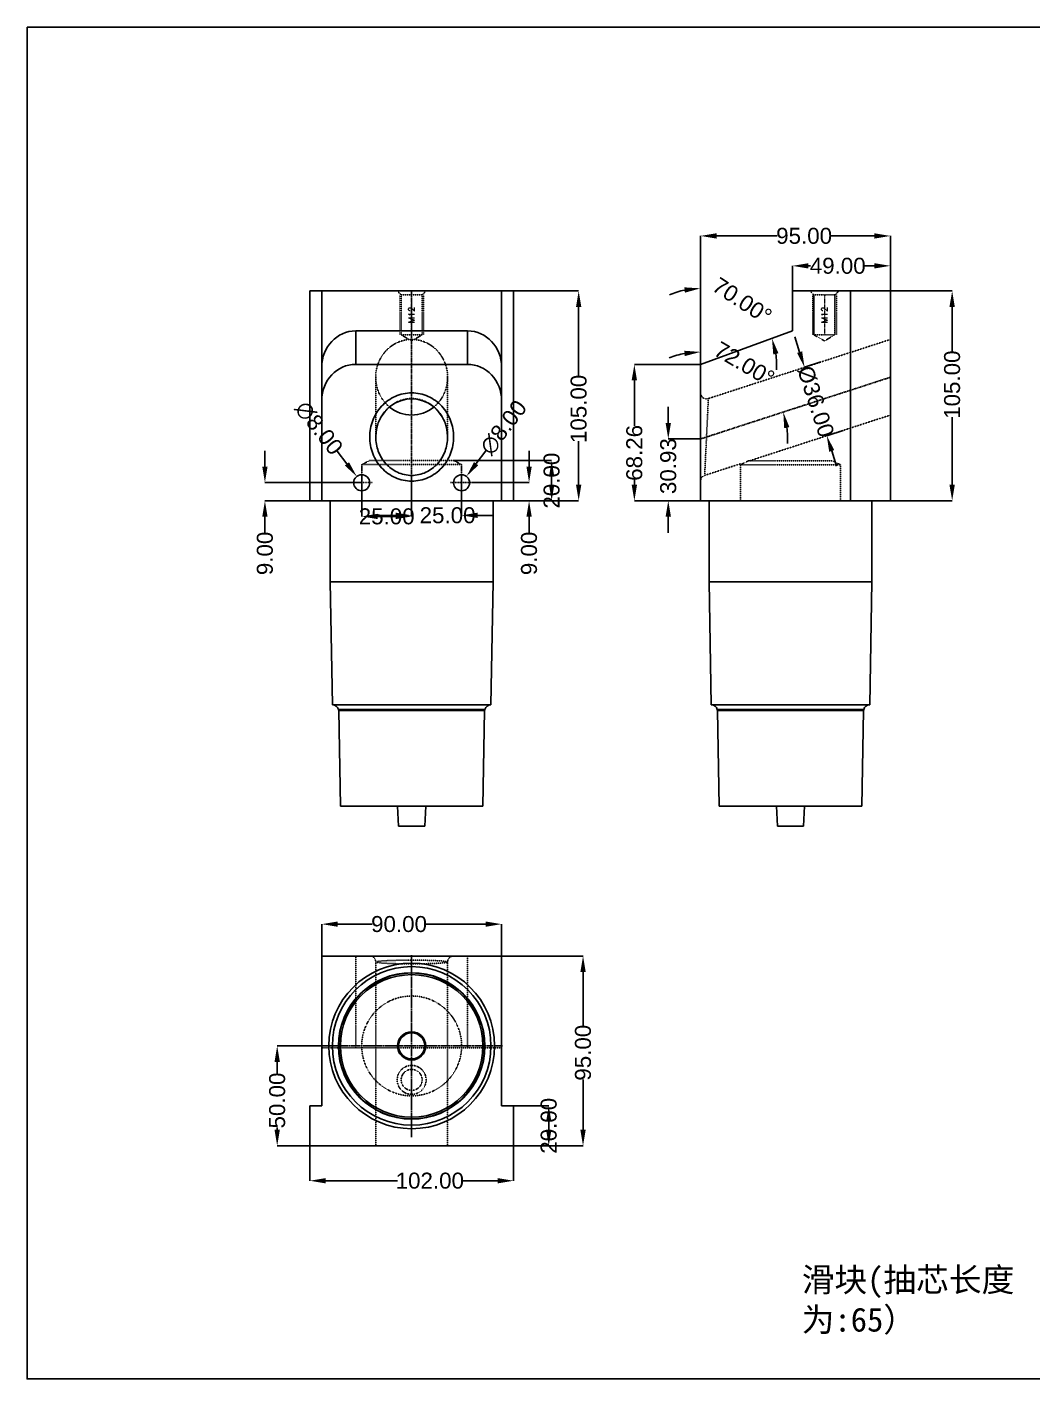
# Model space of a CAD drawing. Header units: millimetres. Extents: x 2203 to 3198, y 1512 to 2189.
# Drawn here: x 2203 to 2706, y 1512 to 2189 of the extents above; entities that cross this region are included whole.
import ezdxf
from ezdxf.enums import TextEntityAlignment as Align

# ---------------------------------------------------------------- set-up
doc = ezdxf.new("R2010")
doc.units = ezdxf.units.MM
for name, pattern in [('CENTER', [0.6, 0.375, -0.075, 0.075, -0.075]), ('DASHED', [0.2, 0.1, -0.1]), ('HIDDEN', [0.2, 0.1, -0.1])]:
    doc.linetypes.add(name, pattern=pattern)
doc.layers.add('DEFAULT_2', color=8, linetype='HIDDEN')
doc.layers.add('screw', color=33, linetype='Continuous', lineweight=13)
doc.styles.get("Standard").update_dxf_attribs({"font": 'arial.ttf'})
doc.styles.add('TXT', font='txt.shx', dxfattribs={"bigfont": 'gbcbig.shx'})
doc.dimstyles.new('11', dxfattribs={"dimtxt": 8, "dimasz": 8, "dimexe": 0, "dimexo": 0, "dimgap": 0, "dimtad": 0, "dimzin": 0, "dimdsep": 46, "dimtxsty": 'Standard', "dimcen": 0, "dimclrd": 4, "dimclre": 4, "dimclrt": 6, "dimazin": 0, "dimtfac": 1, "dimtofl": 0, "dimtmove": 0, "dimatfit": 3, "dimfxl": 0, "dimtolj": 1, "dimtzin": 0, "dimarcsym": 0})

# ---------------------------------------------------------------- blocks, each defined once
blk = doc.blocks.new('*D51')
at = {"color": 4, "lineweight": -2, "transparency": 16777216}
for p, q in [((2585.83, 2056.86), (2585.83, 2069.42)), ((2593.83, 2069.42), (2594.84, 2069.42)), ((2626.83, 2069.42), (2622.13, 2069.42)), ((2634.83, 2056.86), (2634.83, 2069.42))]:
    blk.add_line(p, q, dxfattribs=at)
at = {"color": 4, "transparency": 16777216}
for points in [[(2593.83, 2070.75), (2593.83, 2068.09), (2585.83, 2069.42)], [(2626.83, 2070.75), (2626.83, 2068.09), (2634.83, 2069.42)]]:
    blk.add_solid(points, dxfattribs=at)
at = {"layer": 'Defpoints', "color": 0, "transparency": 16777216}
for p in [(2585.83, 2069.42), (2585.83, 2056.86), (2634.83, 2056.86)]:
    blk.add_point(p, dxfattribs=at)
at = {"color": 6, "transparency": 16777216, "insert": (2608.48, 2069.42), "char_height": 8, "attachment_point": 5}
blk.add_mtext('\\A1;49.00', dxfattribs=at)
blk = doc.blocks.new('*D52')
at = {"color": 4, "lineweight": -2, "transparency": 16777216}
for p, q in [((2539.83, 2020.11), (2539.83, 2084.4)), ((2547.83, 2084.4), (2578.19, 2084.4)), ((2626.83, 2084.4), (2605.16, 2084.4)), ((2634.83, 2056.86), (2634.83, 2084.4))]:
    blk.add_line(p, q, dxfattribs=at)
at = {"color": 4, "transparency": 16777216}
for points in [[(2547.83, 2085.73), (2547.83, 2083.07), (2539.83, 2084.4)], [(2626.83, 2085.73), (2626.83, 2083.07), (2634.83, 2084.4)]]:
    blk.add_solid(points, dxfattribs=at)
at = {"layer": 'Defpoints', "color": 0, "transparency": 16777216}
for p in [(2539.83, 2084.4), (2634.83, 2056.86), (2539.83, 2020.11)]:
    blk.add_point(p, dxfattribs=at)
at = {"color": 6, "transparency": 16777216, "insert": (2591.67, 2084.4), "char_height": 8, "attachment_point": 5}
blk.add_mtext('\\A1;95.00', dxfattribs=at)
blk = doc.blocks.new('*D53')
at = {"color": 4, "lineweight": -2, "transparency": 16777216}
for p, q in [((2629.39, 2056.86), (2665.74, 2056.86)), ((2665.74, 2048.86), (2665.74, 2026.16)), ((2665.74, 1959.86), (2665.74, 1993.73)), ((2634.83, 1951.86), (2665.74, 1951.86))]:
    blk.add_line(p, q, dxfattribs=at)
at = {"color": 4, "transparency": 16777216}
for points in [[(2664.4, 2048.86), (2667.07, 2048.86), (2665.74, 2056.86)], [(2664.4, 1959.86), (2667.07, 1959.86), (2665.74, 1951.86)]]:
    blk.add_solid(points, dxfattribs=at)
at = {"layer": 'Defpoints', "color": 0, "transparency": 16777216}
for p in [(2629.39, 2056.86), (2634.83, 1951.86), (2665.74, 1951.86)]:
    blk.add_point(p, dxfattribs=at)
at = {"color": 6, "transparency": 16777216, "insert": (2665.74, 2009.95), "char_height": 8, "attachment_point": 5, "rotation": 90}
blk.add_mtext('\\A1;105.00', dxfattribs=at)
blk = doc.blocks.new('*D54')
at = {"color": 4, "lineweight": -2, "transparency": 16777216}
blk.add_line((2539.83, 2020.11), (2539.83, 2058.17), dxfattribs=at)
for start, end in [(102.06721, 114.13442), (355.86558, 7.93279)]:
    blk.add_arc((2539.83, 2020.11), 38.05, start, end, dxfattribs=at)
at = {"color": 4, "transparency": 16777216}
for points in [[(2531.74, 2058.65), (2532.02, 2056), (2539.83, 2058.17)], [(2576.23, 2025.04), (2578.82, 2025.69), (2575.59, 2033.13)]]:
    blk.add_solid(points, dxfattribs=at)
at = {"layer": 'Defpoints', "color": 0, "transparency": 16777216}
for p in [(2567.51, 2046.23), (2585.83, 2036.86), (2539.83, 2020.11), (2539.83, 2020.11), (2539.83, 1951.86)]:
    blk.add_point(p, dxfattribs=at)
at = {"color": 6, "transparency": 16777216, "insert": (2560.7, 2051.94), "char_height": 8, "attachment_point": 5, "rotation": 326.75246}
blk.add_mtext('\\A1;70.00°', dxfattribs=at)
blk = doc.blocks.new('*D55')
at = {"color": 4, "lineweight": -2, "transparency": 16777216}
blk.add_line((2539.83, 2020.11), (2539.83, 2026.33), dxfattribs=at)
for start, end in [(100.54233, 111.08466), (356.91534, 7.45767)]:
    blk.add_arc((2539.83, 1982.79), 43.54, start, end, dxfattribs=at)
at = {"color": 4, "transparency": 16777216}
for points in [[(2531.74, 2026.92), (2531.99, 2024.27), (2539.83, 2026.33)], [(2581.7, 1988.15), (2584.3, 1988.73), (2581.24, 1996.24)]]:
    blk.add_solid(points, dxfattribs=at)
at = {"layer": 'Defpoints', "color": 0, "transparency": 16777216}
for p in [(2539.83, 2020.11), (2572.19, 2011.92), (2634.83, 2013.66), (2539.83, 1982.79), (2539.83, 1951.86)]:
    blk.add_point(p, dxfattribs=at)
at = {"color": 6, "transparency": 16777216, "insert": (2561.79, 2020.38), "char_height": 8, "attachment_point": 5, "rotation": 329.71153}
blk.add_mtext('\\A1;72.00°', dxfattribs=at)
blk = doc.blocks.new('*D56')
at = {"color": 4, "lineweight": -2, "transparency": 16777216}
for p, q in [((2589.41, 2026.23), (2586.94, 2033.84)), ((2600.1, 2021.3), (2591.88, 2018.63)), ((2611.22, 1987.06), (2603.01, 1984.39)), ((2605.48, 1976.78), (2607.95, 1969.17))]:
    blk.add_line(p, q, dxfattribs=at)
at = {"color": 4, "transparency": 16777216}
for points in [[(2590.68, 2026.65), (2588.14, 2025.82), (2591.88, 2018.63)], [(2606.75, 1977.19), (2604.21, 1976.37), (2603.01, 1984.39)]]:
    blk.add_solid(points, dxfattribs=at)
at = {"layer": 'Defpoints', "color": 0, "transparency": 16777216}
for p in [(2600.1, 2021.3), (2603.01, 1984.39), (2611.22, 1987.06)]:
    blk.add_point(p, dxfattribs=at)
at = {"color": 6, "transparency": 16777216, "insert": (2597.44, 2001.51), "char_height": 8, "attachment_point": 5, "rotation": 288}
blk.add_mtext('\\A1;%%c36.00', dxfattribs=at)
blk = doc.blocks.new('*D39')
at = {"color": 4, "lineweight": -2, "transparency": 16777216}
for p, q in [((2523.7, 1990.79), (2523.7, 1998.79)), ((2539.83, 1982.79), (2523.7, 1982.79)), ((2539.83, 1951.86), (2523.7, 1951.86)), ((2523.7, 1943.86), (2523.7, 1935.86))]:
    blk.add_line(p, q, dxfattribs=at)
at = {"color": 4, "transparency": 16777216}
for points in [[(2522.36, 1990.79), (2525.03, 1990.79), (2523.7, 1982.79)], [(2522.36, 1943.86), (2525.03, 1943.86), (2523.7, 1951.86)]]:
    blk.add_solid(points, dxfattribs=at)
at = {"layer": 'Defpoints', "color": 0, "transparency": 16777216}
for p in [(2539.83, 1982.79), (2523.7, 1951.86), (2539.83, 1951.86)]:
    blk.add_point(p, dxfattribs=at)
at = {"color": 6, "transparency": 16777216, "insert": (2523.7, 1969.17), "char_height": 8, "attachment_point": 5, "rotation": 90}
blk.add_mtext('\\A1;30.93', dxfattribs=at)
blk = doc.blocks.new('*D40')
at = {"color": 4, "lineweight": -2, "transparency": 16777216}
for p, q in [((2539.83, 2020.11), (2506.73, 2020.11)), ((2506.73, 2012.11), (2506.73, 1989.33)), ((2506.73, 1959.86), (2506.73, 1962.29)), ((2539.83, 1951.86), (2506.73, 1951.86))]:
    blk.add_line(p, q, dxfattribs=at)
at = {"color": 4, "transparency": 16777216}
for points in [[(2505.39, 2012.11), (2508.06, 2012.11), (2506.73, 2020.11)], [(2505.39, 1959.86), (2508.06, 1959.86), (2506.73, 1951.86)]]:
    blk.add_solid(points, dxfattribs=at)
at = {"layer": 'Defpoints', "color": 0, "transparency": 16777216}
for p in [(2506.73, 2020.11), (2539.83, 2020.11), (2539.83, 1951.86)]:
    blk.add_point(p, dxfattribs=at)
at = {"color": 6, "transparency": 16777216, "insert": (2506.73, 1975.81), "char_height": 8, "attachment_point": 5, "rotation": 90}
blk.add_mtext('\\A1;68.26', dxfattribs=at)
blk = doc.blocks.new('*D57')
at = {"color": 4, "lineweight": -2, "transparency": 16777216}
for p, q in [((2416.3, 1971.96), (2465.35, 1971.96)), ((2465.35, 1963.96), (2465.35, 1959.86)), ((2420.3, 1951.86), (2465.35, 1951.86))]:
    blk.add_line(p, q, dxfattribs=at)
at = {"color": 4, "transparency": 16777216}
for points in [[(2464.02, 1963.96), (2466.68, 1963.96), (2465.35, 1971.96)], [(2464.02, 1959.86), (2466.68, 1959.86), (2465.35, 1951.86)]]:
    blk.add_solid(points, dxfattribs=at)
at = {"layer": 'Defpoints', "color": 0, "transparency": 16777216}
for p in [(2416.3, 1971.96), (2420.3, 1951.86), (2465.35, 1951.86)]:
    blk.add_point(p, dxfattribs=at)
at = {"color": 6, "transparency": 16777216, "insert": (2465.35, 1961.91), "char_height": 8, "attachment_point": 5, "rotation": 90}
blk.add_mtext('\\A1;20.00', dxfattribs=at)
blk = doc.blocks.new('*D58')
at = {"color": 4, "lineweight": -2, "transparency": 16777216}
for p, q in [((2430.5, 2056.86), (2478.86, 2056.86)), ((2478.86, 2048.86), (2478.86, 2014.02)), ((2478.86, 1959.86), (2478.86, 1981.59)), ((2430.5, 1951.86), (2478.86, 1951.86))]:
    blk.add_line(p, q, dxfattribs=at)
at = {"color": 4, "transparency": 16777216}
for points in [[(2477.53, 2048.86), (2480.19, 2048.86), (2478.86, 2056.86)], [(2477.53, 1959.86), (2480.19, 1959.86), (2478.86, 1951.86)]]:
    blk.add_solid(points, dxfattribs=at)
at = {"layer": 'Defpoints', "color": 0, "transparency": 16777216}
for p in [(2430.5, 2056.86), (2430.5, 1951.86), (2478.86, 1951.86)]:
    blk.add_point(p, dxfattribs=at)
at = {"color": 6, "transparency": 16777216, "insert": (2478.86, 1997.81), "char_height": 8, "attachment_point": 5, "rotation": 90}
blk.add_mtext('\\A1;105.00', dxfattribs=at)
blk = doc.blocks.new('*D59')
at = {"color": 4, "lineweight": -2, "transparency": 16777216}
for p, q in [((2321.87, 1968.91), (2321.87, 1976.91)), ((2370.3, 1960.91), (2321.87, 1960.91)), ((2348.18, 1951.86), (2321.87, 1951.86)), ((2321.87, 1943.86), (2321.87, 1935.86))]:
    blk.add_line(p, q, dxfattribs=at)
at = {"color": 4, "transparency": 16777216}
for points in [[(2320.54, 1968.91), (2323.2, 1968.91), (2321.87, 1960.91)], [(2320.54, 1943.86), (2323.2, 1943.86), (2321.87, 1951.86)]]:
    blk.add_solid(points, dxfattribs=at)
at = {"layer": 'Defpoints', "color": 0, "transparency": 16777216}
for p in [(2370.3, 1960.91), (2321.87, 1951.86), (2348.18, 1951.86)]:
    blk.add_point(p, dxfattribs=at)
at = {"color": 6, "transparency": 16777216, "insert": (2321.87, 1925.48), "char_height": 8, "attachment_point": 5, "rotation": 90}
blk.add_mtext('\\A1;9.00', dxfattribs=at)
blk = doc.blocks.new('*D60')
at = {"color": 4, "lineweight": -2, "transparency": 16777216}
for p, q in [((2370.3, 1963.86), (2370.3, 1943.99)), ((2395.3, 1958.83), (2395.3, 1943.99)), ((2378.3, 1943.99), (2387.3, 1943.99))]:
    blk.add_line(p, q, dxfattribs=at)
at = {"color": 4, "transparency": 16777216}
for points in [[(2378.3, 1945.33), (2378.3, 1942.66), (2370.3, 1943.99)], [(2387.3, 1945.33), (2387.3, 1942.66), (2395.3, 1943.99)]]:
    blk.add_solid(points, dxfattribs=at)
at = {"layer": 'Defpoints', "color": 0, "transparency": 16777216}
for p in [(2370.3, 1963.86), (2395.3, 1958.83), (2395.3, 1943.99)]:
    blk.add_point(p, dxfattribs=at)
at = {"color": 6, "transparency": 16777216, "insert": (2382.8, 1943.99), "char_height": 8, "attachment_point": 5}
blk.add_mtext('\\A1;25.00', dxfattribs=at)
blk = doc.blocks.new('*D61')
at = {"color": 4, "lineweight": -2, "transparency": 16777216}
for p, q in [((2420.3, 1962.43), (2420.3, 1944.54)), ((2395.3, 1958.83), (2395.3, 1944.54)), ((2387.3, 1944.54), (2379.3, 1944.54)), ((2428.3, 1944.54), (2436.3, 1944.54))]:
    blk.add_line(p, q, dxfattribs=at)
at = {"color": 4, "transparency": 16777216}
for points in [[(2387.3, 1945.87), (2387.3, 1943.21), (2395.3, 1944.54)], [(2428.3, 1945.87), (2428.3, 1943.21), (2420.3, 1944.54)]]:
    blk.add_solid(points, dxfattribs=at)
at = {"layer": 'Defpoints', "color": 0, "transparency": 16777216}
for p in [(2420.3, 1962.43), (2395.3, 1958.83), (2420.3, 1944.54)]:
    blk.add_point(p, dxfattribs=at)
at = {"color": 6, "transparency": 16777216, "insert": (2413.27, 1944.54), "char_height": 8, "attachment_point": 5}
blk.add_mtext('\\A1;25.00', dxfattribs=at)
blk = doc.blocks.new('*D62')
at = {"color": 4, "lineweight": -2, "transparency": 16777216}
for p, q in [((2454.05, 1968.91), (2454.05, 1976.91)), ((2425.8, 1960.91), (2454.05, 1960.91)), ((2446.3, 1951.86), (2454.05, 1951.86)), ((2454.05, 1943.86), (2454.05, 1935.86))]:
    blk.add_line(p, q, dxfattribs=at)
at = {"color": 4, "transparency": 16777216}
for points in [[(2452.72, 1968.91), (2455.38, 1968.91), (2454.05, 1960.91)], [(2452.72, 1943.86), (2455.38, 1943.86), (2454.05, 1951.86)]]:
    blk.add_solid(points, dxfattribs=at)
at = {"layer": 'Defpoints', "color": 0, "transparency": 16777216}
for p in [(2425.8, 1960.91), (2446.3, 1951.86), (2454.05, 1951.86)]:
    blk.add_point(p, dxfattribs=at)
at = {"color": 6, "transparency": 16777216, "insert": (2454.05, 1925.48), "char_height": 8, "attachment_point": 5, "rotation": 90}
blk.add_mtext('\\A1;9.00', dxfattribs=at)
blk = doc.blocks.new('*D63')
at = {"color": 4, "lineweight": -2, "transparency": 16777216}
blk.add_line((2357.96, 1976.6), (2362.9, 1970.3), dxfattribs=at)
at = {"color": 4, "transparency": 16777216}
blk.add_solid([(2363.95, 1971.12), (2361.85, 1969.48), (2367.83, 1964)], dxfattribs=at)
at = {"layer": 'Defpoints', "color": 0, "transparency": 16777216}
for p in [(2367.83, 1964), (2372.76, 1957.71)]:
    blk.add_point(p, dxfattribs=at)
at = {"color": 6, "transparency": 16777216, "insert": (2348.88, 1988.2), "char_height": 8, "attachment_point": 5, "rotation": 308.0697}
blk.add_mtext('\\A1;∅8.00', dxfattribs=at)
blk = doc.blocks.new('*D64')
at = {"color": 4, "lineweight": -2, "transparency": 16777216}
blk.add_line((2432.4, 1976.78), (2427.56, 1970.41), dxfattribs=at)
at = {"color": 4, "transparency": 16777216}
blk.add_solid([(2426.5, 1971.21), (2428.62, 1969.6), (2422.72, 1964.04)], dxfattribs=at)
at = {"layer": 'Defpoints', "color": 0, "transparency": 16777216}
for p in [(2422.72, 1964.04), (2417.88, 1957.67)]:
    blk.add_point(p, dxfattribs=at)
at = {"color": 6, "transparency": 16777216, "insert": (2441.32, 1988.5), "char_height": 8, "attachment_point": 5, "rotation": 52.75013}
blk.add_mtext('\\A1;∅8.00', dxfattribs=at)
blk = doc.blocks.new('*D65')
at = {"color": 4, "lineweight": -2, "transparency": 16777216}
for p, q in [((2350.3, 1723.97), (2350.3, 1739.92)), ((2358.3, 1739.92), (2375.5, 1739.92)), ((2432.3, 1739.92), (2402.46, 1739.92)), ((2440.3, 1723.97), (2440.3, 1739.92))]:
    blk.add_line(p, q, dxfattribs=at)
at = {"color": 4, "transparency": 16777216}
for points in [[(2358.3, 1741.26), (2358.3, 1738.59), (2350.3, 1739.92)], [(2432.3, 1741.26), (2432.3, 1738.59), (2440.3, 1739.92)]]:
    blk.add_solid(points, dxfattribs=at)
at = {"layer": 'Defpoints', "color": 0, "transparency": 16777216}
for p in [(2350.3, 1739.92), (2350.3, 1723.97), (2440.3, 1723.97)]:
    blk.add_point(p, dxfattribs=at)
at = {"color": 6, "transparency": 16777216, "insert": (2388.98, 1739.92), "char_height": 8, "attachment_point": 5}
blk.add_mtext('\\A1;90.00', dxfattribs=at)
blk = doc.blocks.new('*D66')
at = {"color": 4, "lineweight": -2, "transparency": 16777216}
for p, q in [((2446.3, 1648.97), (2463.9, 1648.97)), ((2463.9, 1640.97), (2463.9, 1636.97)), ((2446.3, 1628.97), (2463.9, 1628.97))]:
    blk.add_line(p, q, dxfattribs=at)
at = {"color": 4, "transparency": 16777216}
for points in [[(2462.57, 1640.97), (2465.23, 1640.97), (2463.9, 1648.97)], [(2462.57, 1636.97), (2465.23, 1636.97), (2463.9, 1628.97)]]:
    blk.add_solid(points, dxfattribs=at)
at = {"layer": 'Defpoints', "color": 0, "transparency": 16777216}
for p in [(2446.3, 1648.97), (2446.3, 1628.97), (2463.9, 1628.97)]:
    blk.add_point(p, dxfattribs=at)
at = {"color": 6, "transparency": 16777216, "insert": (2463.9, 1638.97), "char_height": 8, "attachment_point": 5, "rotation": 90}
blk.add_mtext('\\A1;20.00', dxfattribs=at)
blk = doc.blocks.new('*D67')
at = {"color": 4, "lineweight": -2, "transparency": 16777216}
for p, q in [((2434.84, 1723.97), (2481.05, 1723.97)), ((2481.05, 1715.97), (2481.05, 1689.05)), ((2481.05, 1636.97), (2481.05, 1662.08)), ((2446.3, 1628.97), (2481.05, 1628.97))]:
    blk.add_line(p, q, dxfattribs=at)
at = {"color": 4, "transparency": 16777216}
for points in [[(2479.72, 1715.97), (2482.39, 1715.97), (2481.05, 1723.97)], [(2479.72, 1636.97), (2482.39, 1636.97), (2481.05, 1628.97)]]:
    blk.add_solid(points, dxfattribs=at)
at = {"layer": 'Defpoints', "color": 0, "transparency": 16777216}
for p in [(2434.84, 1723.97), (2481.05, 1723.97), (2446.3, 1628.97)]:
    blk.add_point(p, dxfattribs=at)
at = {"color": 6, "transparency": 16777216, "insert": (2481.05, 1675.56), "char_height": 8, "attachment_point": 5, "rotation": 90}
blk.add_mtext('\\A1;95.00', dxfattribs=at)
blk = doc.blocks.new('*D68')
at = {"color": 4, "lineweight": -2, "transparency": 16777216}
for p, q in [((2344.3, 1638.97), (2344.3, 1611.48)), ((2446.3, 1638.97), (2446.3, 1611.48)), ((2352.3, 1611.48), (2388.17, 1611.48)), ((2438.3, 1611.48), (2420.6, 1611.48))]:
    blk.add_line(p, q, dxfattribs=at)
at = {"color": 4, "transparency": 16777216}
for points in [[(2352.3, 1612.81), (2352.3, 1610.15), (2344.3, 1611.48)], [(2438.3, 1612.81), (2438.3, 1610.15), (2446.3, 1611.48)]]:
    blk.add_solid(points, dxfattribs=at)
at = {"layer": 'Defpoints', "color": 0, "transparency": 16777216}
for p in [(2344.3, 1638.97), (2446.3, 1638.97), (2344.3, 1611.48)]:
    blk.add_point(p, dxfattribs=at)
at = {"color": 6, "transparency": 16777216, "insert": (2404.38, 1611.48), "char_height": 8, "attachment_point": 5}
blk.add_mtext('\\A1;102.00', dxfattribs=at)
blk = doc.blocks.new('*D69')
at = {"color": 4, "lineweight": -2, "transparency": 16777216}
for p, q in [((2360.66, 1678.97), (2328.02, 1678.97)), ((2328.02, 1670.97), (2328.02, 1665.12)), ((2328.02, 1636.97), (2328.02, 1638.15)), ((2355.72, 1628.97), (2328.02, 1628.97))]:
    blk.add_line(p, q, dxfattribs=at)
at = {"color": 4, "transparency": 16777216}
for points in [[(2326.69, 1670.97), (2329.36, 1670.97), (2328.02, 1678.97)], [(2326.69, 1636.97), (2329.36, 1636.97), (2328.02, 1628.97)]]:
    blk.add_solid(points, dxfattribs=at)
at = {"layer": 'Defpoints', "color": 0, "transparency": 16777216}
for p in [(2360.66, 1678.97), (2328.02, 1628.97), (2355.72, 1628.97)]:
    blk.add_point(p, dxfattribs=at)
at = {"color": 6, "transparency": 16777216, "insert": (2328.02, 1651.63), "char_height": 8, "attachment_point": 5, "rotation": 90}
blk.add_mtext('\\A1;50.00', dxfattribs=at)

msp = doc.modelspace()

# ---------------------------------------------------------------- linework, layer by layer
at = {"color": 7, "linetype": 'Continuous'}
for p, q in [((2344.297, 1951.855), (2344.297, 2056.855)), ((2344.297, 2056.855), (2446.297, 2056.855)), ((2350.297, 1951.855), (2350.297, 2056.855)), ((2440.297, 1951.855), (2440.297, 2056.855)), ((2446.297, 1951.855), (2446.297, 2056.855)), ((2585.832, 2056.855), (2585.832, 2036.855)), ((2585.832, 2056.855), (2634.832, 2056.855)), ((2614.832, 1951.855), (2614.832, 2056.855)), ((2634.832, 1951.855), (2634.832, 2056.855)), ((2367.297, 2020.113), (2367.297, 2036.855)), ((2367.297, 2036.855), (2423.297, 2036.855)), ((2423.297, 2036.855), (2423.297, 2020.113)), ((2585.832, 2036.855), (2539.832, 2020.113)), ((2367.297, 2020.113), (2423.297, 2020.113)), ((2539.832, 1951.855), (2539.832, 2020.113)), ((2377.299, 1983.762), (2377.299, 1983.772)), ((2413.299, 1983.762), (2413.299, 1983.75)), ((2344.297, 1951.855), (2446.297, 1951.855)), ((2353.84, 1951.755), (2436.754, 1951.755)), ((2370.297, 1951.855), (2370.297, 1951.755)), ((2379.297, 1951.855), (2379.297, 1951.755)), ((2411.297, 1951.855), (2411.297, 1951.755)), ((2420.297, 1951.855), (2420.297, 1951.755)), ((2539.832, 1951.855), (2634.832, 1951.855)), ((2543.375, 1951.755), (2626.29, 1951.755)), ((2354.545, 1911.327), (2355.622, 1849.642)), ((2436.049, 1911.327), (2434.972, 1849.642)), ((2544.08, 1911.327), (2545.157, 1849.642)), ((2625.584, 1911.327), (2624.507, 1849.642)), ((2434.972, 1849.642), (2355.622, 1849.642)), ((2358.783, 1846.873), (2358.639, 1847.41)), ((2431.954, 1847.41), (2358.639, 1847.41)), ((2431.811, 1846.873), (2431.954, 1847.41)), ((2624.507, 1849.642), (2545.157, 1849.642)), ((2548.318, 1846.873), (2548.175, 1847.41)), ((2621.49, 1847.41), (2548.175, 1847.41)), ((2621.49, 1847.41), (2621.346, 1846.873)), ((2358.783, 1846.873), (2359.619, 1798.969)), ((2358.783, 1846.873), (2431.811, 1846.873)), ((2431.811, 1846.873), (2430.974, 1798.969)), ((2549.155, 1798.969), (2548.318, 1846.873)), ((2548.318, 1846.873), (2621.346, 1846.873)), ((2621.346, 1846.873), (2620.51, 1798.969)), ((2359.619, 1798.969), (2430.974, 1798.969)), ((2388.764, 1788.919), (2388.238, 1798.969)), ((2401.829, 1788.919), (2402.356, 1798.969)), ((2549.155, 1798.969), (2620.51, 1798.969)), ((2577.773, 1798.969), (2578.3, 1788.919)), ((2591.891, 1798.969), (2591.365, 1788.919)), ((2388.767, 1788.919), (2401.827, 1788.919)), ((2578.3, 1788.919), (2591.365, 1788.919)), ((2350.297, 1648.97), (2350.297, 1723.97)), ((2350.297, 1723.97), (2440.297, 1723.97)), ((2440.297, 1723.97), (2440.297, 1648.97)), ((2344.297, 1628.97), (2344.297, 1648.97)), ((2344.297, 1648.97), (2350.297, 1648.97)), ((2440.297, 1648.97), (2446.297, 1648.97)), ((2446.297, 1648.97), (2446.297, 1628.97)), ((2344.297, 1628.97), (2446.297, 1628.97))]:
    msp.add_line(p, q, dxfattribs=at)
at = {"color": 1, "linetype": 'CENTER', "ltscale": 1.306152}
msp.add_line((2395.297, 1951.855), (2395.297, 2056.855), dxfattribs=at)
at = {"color": 8, "linetype": 'DASHED', "ltscale": 0.08}
for p, q in [((2374.297, 1971.955), (2370.297, 1969.955)), ((2416.297, 1971.955), (2420.297, 1969.955)), ((2563.832, 1971.855), (2559.832, 1969.855)), ((2605.832, 1971.855), (2609.832, 1969.855))]:
    msp.add_line(p, q, dxfattribs=at)
at = {"color": 8, "linetype": 'DASHED', "ltscale": 0.6}
for p, q in [((2370.297, 1969.955), (2420.297, 1969.955)), ((2559.832, 1969.855), (2609.832, 1969.855))]:
    msp.add_line(p, q, dxfattribs=at)
at = {"color": 8, "linetype": 'CENTER', "ltscale": 0.2}
for p, q in [((2370.297, 1951.855), (2370.297, 1969.955)), ((2559.832, 1951.755), (2559.832, 1969.855))]:
    msp.add_line(p, q, dxfattribs=at)
at = {"color": 1, "linetype": 'CENTER', "ltscale": 0.310989}
for p, q in [((2370.297, 1958.355), (2370.297, 1969.355)), ((2420.297, 1958.355), (2420.297, 1969.355)), ((2364.797, 1960.905), (2375.797, 1960.905)), ((2414.797, 1960.905), (2425.797, 1960.905))]:
    msp.add_line(p, q, dxfattribs=at)
at = {"color": 8, "linetype": 'DASHED', "ltscale": 0.5}
for p, q in [((2374.297, 1971.955), (2416.297, 1971.955)), ((2563.832, 1971.855), (2605.832, 1971.855))]:
    msp.add_line(p, q, dxfattribs=at)
at = {"color": 8, "linetype": 'HIDDEN', "ltscale": 0.3}
msp.add_line((2609.832, 1951.855), (2609.832, 1969.855), dxfattribs=at)
for p, q in [((2354.547, 1951.855), (2354.547, 1911.327)), ((2436.047, 1951.855), (2436.047, 1911.327)), ((2544.082, 1951.855), (2544.082, 1911.327)), ((2625.582, 1951.855), (2625.582, 1911.327)), ((2354.545, 1911.327), (2436.049, 1911.327)), ((2544.08, 1911.327), (2625.584, 1911.327))]:
    msp.add_line(p, q)
at = {"color": 1, "linetype": 'CENTER', "ltscale": 2.578558}
for p, q in [((2395.297, 1633.367), (2395.297, 1724.573)), ((2349.694, 1678.97), (2440.9, 1678.97))]:
    msp.add_line(p, q, dxfattribs=at)
msp.add_lwpolyline([(2202.852, 2188.956), (3198.085, 2188.956), (3198.085, 1512.265), (2202.852, 1512.265)], close=True)
at = {"color": 7, "linetype": 'Continuous'}
for points in [[(2377.299, 1983.772), (2377.303, 1984.155), (2377.662, 1987.573), (2378.589, 1990.854), (2380.043, 1993.887), (2381.961, 1996.573), (2384.265, 1998.836), (2386.878, 2000.625), (2389.717, 2001.902), (2392.694, 2002.642), (2395.299, 2002.843)], [(2395.299, 2002.843), (2397.871, 2002.647), (2400.854, 2001.911), (2403.698, 2000.638), (2406.315, 1998.851), (2408.623, 1996.59), (2410.545, 1993.905), (2412.003, 1990.872), (2412.933, 1987.59), (2413.295, 1984.169), (2413.299, 1983.75)]]:
    msp.add_lwpolyline(points, dxfattribs=at)
for centre in [(2370.297, 1960.855), (2420.297, 1960.855)]:
    msp.add_circle(centre, 4)
for radius in [41.457, 39.675, 36.658, 36.514, 35.678, 7.059, 6.532]:
    msp.add_circle((2395.297, 1678.97), radius, dxfattribs=at)
at = {"color": 8, "linetype": 'HIDDEN'}
msp.add_circle((2395.297, 1678.97), 25, dxfattribs=at)
at = {"color": 7, "linetype": 'Continuous'}
for centre, start, end in [((2355.727, 1846.629), 15, 90), ((2434.867, 1846.629), 90, 165), ((2545.262, 1846.629), 15, 90), ((2624.402, 1846.629), 90, 165)]:
    msp.add_arc(centre, 3.015, start, end, dxfattribs=at)
for centre, major_axis, ratio, start_param, end_param in [((2367.297, 2018.764), (0, 18.091), 0.9396926, 0, 1.5707963), ((2423.297, 2018.764), (0, 18.091), 0.9396926, -1.5707963, 0), ((2367.297, 2002.022), (0, 18.091), 0.9396926, 0, 1.5707963), ((2423.297, 2002.022), (0, -18.091), 0.9396926, 1.5707963, 3.1415927), ((2395.299, 2013.655), (0, 18.926), 0.9510565, -3.8063187, -2.4769826)]:
    msp.add_ellipse(centre, major_axis=major_axis, ratio=ratio, start_param=start_param, end_param=end_param, dxfattribs=at)
for points, knots in [([(2395.299, 1961.682), (2393.892, 1961.682), (2391.069, 1961.982), (2387.029, 1963.306), (2383.347, 1965.431), (2380.165, 1968.25), (2377.593, 1971.633), (2375.707, 1975.441), (2374.557, 1979.531), (2374.171, 1983.763), (2374.557, 1987.994), (2375.707, 1992.085), (2377.593, 1995.892), (2380.165, 1999.274), (2383.346, 2002.093), (2387.029, 2004.219), (2391.069, 2005.543), (2393.892, 2005.843), (2395.299, 2005.843)], [0, 0, 0, 0, 0.0624721, 0.1249496, 0.1874318, 0.2499187, 0.3124174, 0.3749346, 0.4374681, 0.5000097, 0.5625467, 0.6250708, 0.6875791, 0.7500731, 0.8125595, 0.8750417, 0.9375186, 1, 1, 1, 1]), ([(2395.299, 2005.843), (2396.707, 2005.843), (2399.53, 2005.543), (2403.57, 2004.219), (2407.252, 2002.094), (2410.433, 1999.275), (2413.006, 1995.892), (2414.892, 1992.084), (2416.042, 1987.994), (2416.428, 1983.762), (2416.042, 1979.53), (2414.892, 1975.44), (2413.006, 1971.633), (2410.434, 1968.25), (2407.253, 1965.432), (2403.57, 1963.306), (2399.53, 1961.982), (2396.707, 1961.682), (2395.299, 1961.682)], [0, 0, 0, 0, 0.0624721, 0.1249496, 0.1874318, 0.2499187, 0.3124174, 0.3749346, 0.4374681, 0.5000097, 0.5625467, 0.6250708, 0.6875791, 0.7500731, 0.8125595, 0.8750417, 0.9375186, 1, 1, 1, 1]), ([(2395.299, 1964.535), (2394.083, 1964.535), (2391.641, 1964.801), (2388.156, 1965.972), (2384.993, 1967.844), (2382.273, 1970.314), (2380.085, 1973.263), (2378.488, 1976.568), (2377.517, 1980.106), (2377.299, 1982.546), (2377.299, 1983.762)], [0, 0, 0, 0, 0.1250067, 0.2500137, 0.3750107, 0.4999929, 0.6249743, 0.7499703, 0.8749817, 1, 1, 1, 1]), ([(2413.299, 1983.75), (2413.299, 1982.533), (2413.08, 1980.096), (2412.108, 1976.56), (2410.51, 1973.257), (2408.322, 1970.31), (2405.603, 1967.842), (2402.44, 1965.971), (2398.957, 1964.801), (2396.516, 1964.535), (2395.299, 1964.535)], [0, 0, 0, 0, 0.125014, 0.2500117, 0.3749948, 0.4999713, 0.6249573, 0.749959, 0.8749694, 1, 1, 1, 1])]:
    msp.add_open_spline(points, degree=3, knots=knots, dxfattribs=at)
at = {"layer": 'DEFAULT_2', "color": 8, "linetype": 'HIDDEN'}
for p, q in [((2388.049, 2056.855), (2390.049, 2054.855)), ((2390.049, 2054.855), (2390.049, 2034.886)), ((2390.049, 2054.855), (2400.549, 2054.855)), ((2402.549, 2056.855), (2400.549, 2054.855)), ((2400.549, 2054.855), (2400.549, 2034.886)), ((2596.582, 2054.855), (2594.582, 2056.855)), ((2596.582, 2034.886), (2596.582, 2054.855)), ((2607.082, 2054.855), (2596.582, 2054.855)), ((2607.082, 2054.855), (2609.082, 2056.855)), ((2607.082, 2034.886), (2607.082, 2054.855)), ((2395.299, 2031.855), (2390.049, 2034.886)), ((2390.049, 2034.886), (2400.549, 2034.886)), ((2395.299, 2031.855), (2400.549, 2034.886)), ((2634.832, 2032.581), (2543.759, 2002.99)), ((2601.832, 2031.855), (2596.582, 2034.886)), ((2607.082, 2034.886), (2596.582, 2034.886)), ((2601.832, 2031.855), (2607.082, 2034.886)), ((2377.299, 1983.762), (2377.299, 2013.655)), ((2413.299, 1983.762), (2413.299, 2013.655)), ((2541.905, 1964.535), (2543.759, 2002.99)), ((2634.832, 1994.729), (2564.435, 1971.855)), ((2420.297, 1969.955), (2420.297, 1951.855)), ((2559.832, 1970.36), (2541.905, 1964.535)), ((2355.622, 1849.642), (2355.727, 1849.644)), ((2434.972, 1849.642), (2434.867, 1849.644)), ((2545.157, 1849.642), (2545.262, 1849.644)), ((2624.507, 1849.642), (2624.402, 1849.644)), ((2367.297, 1723.97), (2367.297, 1677.97)), ((2377.299, 1720.97), (2377.299, 1628.97)), ((2413.299, 1720.97), (2413.299, 1628.97)), ((2423.297, 1677.97), (2423.297, 1723.97)), ((2350.297, 1677.97), (2440.297, 1677.97))]:
    msp.add_line(p, q, dxfattribs=at)
at = {"layer": 'DEFAULT_2', "color": 1, "linetype": 'CENTER', "ltscale": 0.955353}
msp.add_line((2634.832, 2013.655), (2539.832, 1982.788), dxfattribs=at)
at = {"layer": 'DEFAULT_2', "color": 8, "linetype": 'HIDDEN'}
for radius in [7.25, 5.25]:
    msp.add_circle((2395.299, 1661.97), radius, dxfattribs=at)
for centre, radius, start, end in [((2542.832, 2005.843), 3, 180, 288), ((2542.832, 1961.682), 3, 108, 180), ((2374.299, 1720.97), 3, 0.000185, 90), ((2395.252, 2056.751), 336.708, 269.241073, 270.008063), ((2395.311, 2062.298), 342.256, 269.998148, 270.752465), ((2416.299, 1720.97), 3, 90, 180.000185)]:
    msp.add_arc(centre, radius, start, end, dxfattribs=at)
msp.add_ellipse((2395.299, 2013.655), major_axis=(0, 18.926), ratio=0.9510565, start_param=-2.4769826, end_param=2.4768666, dxfattribs=at)
for points, knots in [([(2377.299, 1983.772), (2377.3, 1984.988), (2377.518, 1987.427), (2378.49, 1990.963), (2380.088, 1994.266), (2382.276, 1997.213), (2384.995, 1999.682), (2388.158, 2001.553), (2391.642, 2002.724), (2394.083, 2002.99), (2395.299, 2002.99)], [0, 0, 0, 0, 0.1250141, 0.2500117, 0.3749949, 0.4999714, 0.6249573, 0.749959, 0.8749694, 1, 1, 1, 1]), ([(2395.299, 2002.99), (2396.516, 2002.99), (2398.958, 2002.724), (2402.443, 2001.553), (2405.606, 1999.68), (2408.326, 1997.21), (2410.513, 1994.262), (2412.111, 1990.957), (2413.082, 1987.418), (2413.299, 1984.979), (2413.299, 1983.762)], [0, 0, 0, 0, 0.1250067, 0.2500137, 0.3750107, 0.4999929, 0.6249743, 0.7499703, 0.8749817, 1, 1, 1, 1]), ([(2395.299, 1721.897), (2394.09, 1721.897), (2391.726, 1721.885), (2388.315, 1721.831), (2385.212, 1721.745), (2382.876, 1721.646), (2381.249, 1721.552), (2380.232, 1721.48), (2379.362, 1721.404), (2378.643, 1721.325), (2378.141, 1721.253), (2377.819, 1721.192), (2377.636, 1721.15), (2377.493, 1721.108), (2377.39, 1721.065), (2377.323, 1721.025), (2377.299, 1720.986), (2377.299, 1720.97)], [0, 0, 0, 0, 0.2005902, 0.3919355, 0.5657584, 0.7154112, 0.7795967, 0.8360592, 0.8844443, 0.9244808, 0.9559769, 0.9684908, 0.9788434, 0.9870512, 0.9931636, 0.9973186, 1, 1, 1, 1]), ([(2377.299, 1720.97), (2377.299, 1720.938), (2377.355, 1720.893), (2377.436, 1720.854), (2377.54, 1720.817), (2377.669, 1720.782), (2377.9, 1720.73), (2378.258, 1720.668), (2378.773, 1720.6), (2379.678, 1720.504), (2381.07, 1720.396), (2383.035, 1720.286), (2385.359, 1720.192), (2387.985, 1720.118), (2389.83, 1720.085), (2390.792, 1720.072)], [0, 0, 0, 0, 0.006937, 0.0129218, 0.0208537, 0.0307975, 0.0427812, 0.0728989, 0.1111894, 0.1575521, 0.2737909, 0.4196677, 0.5922525, 0.7874677, 1, 1, 1, 1]), ([(2413.299, 1720.97), (2413.299, 1720.986), (2413.276, 1721.025), (2413.209, 1721.065), (2413.105, 1721.108), (2412.963, 1721.15), (2412.78, 1721.192), (2412.458, 1721.253), (2411.956, 1721.325), (2411.237, 1721.404), (2410.367, 1721.48), (2409.35, 1721.552), (2407.723, 1721.646), (2405.388, 1721.745), (2402.284, 1721.831), (2398.873, 1721.885), (2396.509, 1721.897), (2395.299, 1721.897)], [0, 0, 0, 0, 0.0026815, 0.0068353, 0.0129468, 0.0211541, 0.0315047, 0.0440159, 0.0755064, 0.1155349, 0.1639115, 0.2203666, 0.2845466, 0.4341969, 0.6080219, 0.7993706, 1, 1, 1, 1]), ([(2399.805, 1720.072), (2400.767, 1720.085), (2402.613, 1720.118), (2405.239, 1720.192), (2407.563, 1720.286), (2409.528, 1720.396), (2410.921, 1720.504), (2411.825, 1720.6), (2412.34, 1720.668), (2412.699, 1720.73), (2412.929, 1720.782), (2413.059, 1720.817), (2413.163, 1720.854), (2413.244, 1720.893), (2413.299, 1720.938), (2413.299, 1720.97)], [0, 0, 0, 0, 0.2125156, 0.4077173, 0.5802945, 0.726176, 0.8424273, 0.8887968, 0.9270929, 0.957215, 0.9692006, 0.9791448, 0.987077, 0.9930628, 1, 1, 1, 1])]:
    msp.add_open_spline(points, degree=3, knots=knots, dxfattribs=at)
at = {"layer": 'screw', "color": 92, "linetype": 'HIDDEN', "ltscale": 0.746373}
for p, q in [((2389.299, 2054.855), (2389.299, 2034.886)), ((2401.299, 2054.855), (2401.299, 2034.886)), ((2595.832, 2054.855), (2595.832, 2034.886)), ((2607.832, 2054.855), (2607.832, 2034.886))]:
    msp.add_line(p, q, dxfattribs=at)
at = {"layer": 'screw', "color": 8, "linetype": 'HIDDEN', "ltscale": 0.746373}
for p, q in [((2390.049, 2054.855), (2390.049, 2034.886)), ((2400.549, 2054.855), (2400.549, 2034.886)), ((2596.582, 2054.855), (2596.582, 2034.886)), ((2607.082, 2054.855), (2607.082, 2034.886))]:
    msp.add_line(p, q, dxfattribs=at)
at = {"layer": 'screw', "color": 1, "linetype": 'CENTER', "ltscale": 0.466483}
for p, q in [((2395.299, 2054.855), (2395.299, 2034.886)), ((2601.832, 2054.855), (2601.832, 2034.886))]:
    msp.add_line(p, q, dxfattribs=at)

# ---------------------------------------------------------------- texts
at = {"insert": (2590.466, 1567.964), "char_height": 12, "width": 130.84867, "attachment_point": 1}
msp.add_mtext('{\\fSimSun|b0|i0|c134|p2;滑块(抽芯长度为:65）}', dxfattribs=at)
at = {"layer": 'screw', "color": 6, "linetype": 'HIDDEN', "ltscale": 0.746373, "style": 'TXT'}
for p in [(2395.299, 2044.871), (2601.832, 2044.871)]:
    msp.add_text('M12', height=3, rotation=90, dxfattribs=at).set_placement(p, align=Align.MIDDLE)

# ---------------------------------------------------------------- dimensions: what is measured, and where the dimension line sits
for base, p1, p2, picture, middle in [((2539.832, 2084.4), (2634.832, 2056.855), (2539.832, 2020.113), '*D52', (2591.673, 2084.4)), ((2585.832, 2069.419), (2634.832, 2056.855), (2585.832, 2056.855), '*D51', (2608.485, 2069.419)), ((2395.297, 1943.993), (2370.297, 1963.855), (2395.297, 1958.833), '*D60', (2382.797, 1943.993)), ((2420.297, 1944.539), (2395.297, 1958.833), (2420.297, 1962.433), '*D61', (2413.268, 1944.539)), ((2350.297, 1739.922), (2440.297, 1723.97), (2350.297, 1723.97), '*D65', (2388.98, 1739.922)), ((2344.297, 1611.481), (2446.297, 1638.97), (2344.297, 1638.97), '*D68', (2404.382, 1611.481))]:
    dim = msp.add_linear_dim(base=base, p1=p1, p2=p2, dimstyle='11')
    dim.commit()
    dim.dimension.update_dxf_attribs({"geometry": picture, "text_midpoint": middle, "dimtype": 160})
for base, line1, line2, picture, middle in [((2567.512, 2046.227), ((2585.832, 2036.855), (2539.832, 2020.113)), ((2539.832, 1951.855), (2539.832, 2020.113)), '*D54', (2560.696, 2051.938)), ((2572.189, 2011.922), ((2539.832, 1951.855), (2539.832, 2020.113)), ((2634.832, 2013.655), (2539.832, 1982.788)), '*D55', (2561.792, 2020.384))]:
    dim = msp.add_angular_dim_2l(base=base, line1=line1, line2=line2, dimstyle='11')
    dim.commit()
    dim.dimension.update_dxf_attribs({"geometry": picture, "text_midpoint": middle, "dimtype": 162})
for base, p1, p2, picture, middle in [((2478.861, 1951.855), (2430.497, 2056.855), (2430.497, 1951.855), '*D58', (2478.861, 1997.806)), ((2665.736, 1951.855), (2629.386, 2056.855), (2634.832, 1951.855), '*D53', (2665.736, 2009.948)), ((2506.726, 2020.113), (2539.832, 1951.855), (2539.832, 2020.113), '*D40', (2506.726, 1975.81)), ((2523.695, 1951.855), (2539.832, 1982.788), (2539.832, 1951.855), '*D39', (2523.695, 1969.174)), ((2481.055, 1723.97), (2446.297, 1628.97), (2434.842, 1723.97), '*D67', (2481.055, 1675.562)), ((2328.022, 1628.97), (2360.657, 1678.97), (2355.722, 1628.97), '*D69', (2328.022, 1651.631)), ((2463.9, 1628.97), (2446.297, 1648.97), (2446.297, 1628.97), '*D66', (2463.9, 1638.97))]:
    dim = msp.add_linear_dim(base=base, p1=p1, p2=p2, angle=90, dimstyle='11')
    dim.commit()
    dim.dimension.update_dxf_attribs({"geometry": picture, "text_midpoint": middle, "dimtype": 160})
for base, p1, p2, angle, text, picture, middle, dimtype in [((2603.007, 1984.388), (2600.1, 2021.296), (2611.224, 1987.058), 288, '%%c<>', '*D56', (2597.445, 2001.507), 161), ((2321.871, 1951.855), (2370.297, 1960.905), (2348.18, 1951.855), 90, '9.00', '*D59', (2321.871, 1925.479), 160), ((2454.05, 1951.855), (2425.797, 1960.905), (2446.297, 1951.855), 90, '9.00', '*D62', (2454.05, 1925.479), 160), ((2465.351, 1951.855), (2416.297, 1971.955), (2420.297, 1951.855), 90, '20.00', '*D57', (2465.351, 1961.905), 160)]:
    dim = msp.add_linear_dim(base=base, p1=p1, p2=p2, angle=angle, text=text, dimstyle='11')
    dim.commit()
    dim.dimension.update_dxf_attribs({"geometry": picture, "text_midpoint": middle, "dimtype": dimtype})
for p1, p2, picture, middle in [((2372.763, 1957.706), (2367.83, 1964.004), '*D63', (2348.883, 1988.196)), ((2417.876, 1957.671), (2422.718, 1964.039), '*D64', (2441.318, 1988.499))]:
    dim = msp.add_diameter_dim_2p(p1=p1, p2=p2, dimstyle='11')
    dim.commit()
    dim.dimension.update_dxf_attribs({"geometry": picture, "text_midpoint": middle})

doc.saveas('drawing.dxf')
